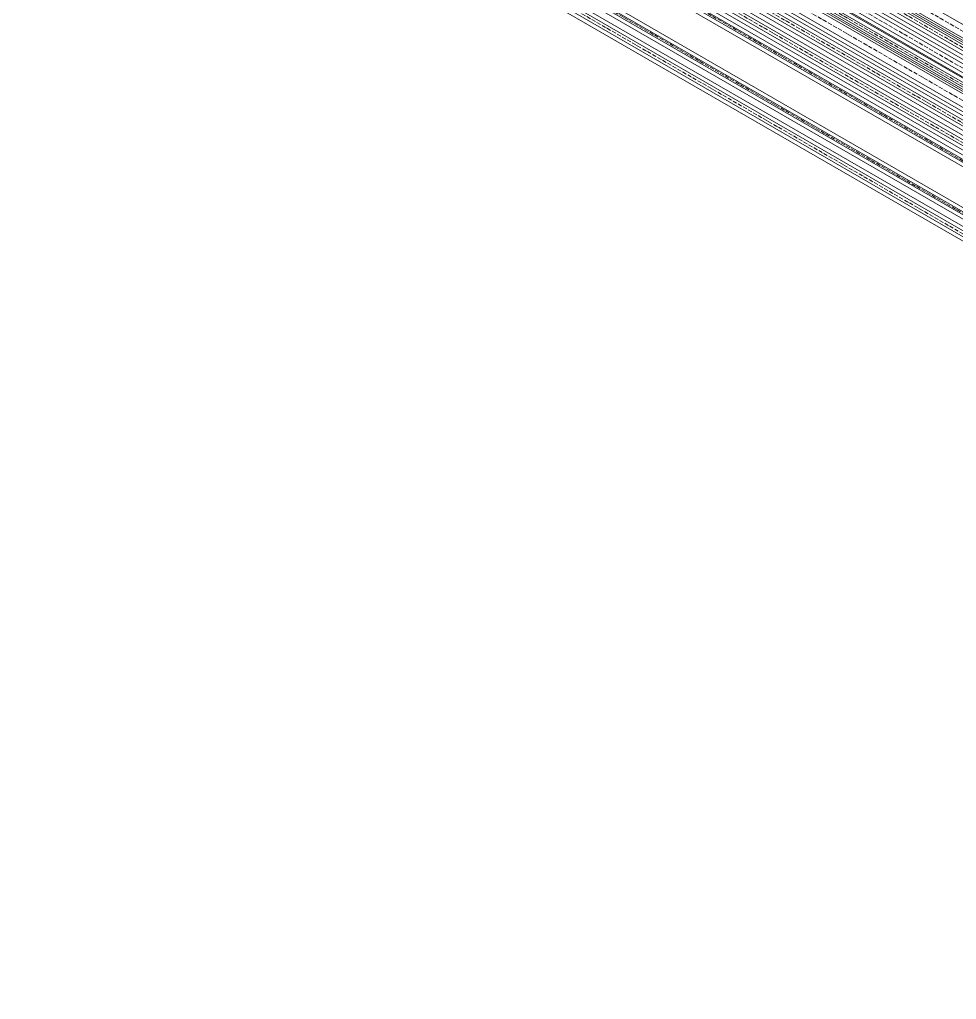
# Model space of a CAD drawing. Header units: millimetres. Extents: x -88595 to 880822, y -1054509 to -148035.
# Drawn here: x 387145 to 389415, y -311780 to -309407 of the extents above; entities that cross this region are included whole.
import ezdxf

# ---------------------------------------------------------------- set-up
doc = ezdxf.new("R2010")
doc.units = ezdxf.units.MM
doc.linetypes.add('$12$ADSK_Осевая', pattern=[14, 10, -2, 0, -2])
doc.layers.add('Изоляция', color=7, linetype='Continuous', lineweight=18)
doc.layers.add('Трубопровод', color=7, linetype='Continuous', lineweight=18)

msp = doc.modelspace()

# ---------------------------------------------------------------- linework, layer by layer
at = {"layer": 'Изоляция', "color": 134, "true_color": 0x00a6a6}
for p, q in [((387409.4, -308295.2), (395502.3, -312967.6)), ((394605.6, -312491), (387408.1, -308335.5)), ((387397.2, -308372), (394587, -312523.1)), ((393701, -312041.8), (387413.1, -308411.5)), ((387413.1, -308465.3), (393654.5, -312068.7)), ((391883.6, -311103.7), (387430.9, -308532.9)), ((387415.5, -308559.5), (391868.2, -311130.3)), ((392541.1, -311703.9), (387160.1, -308597.1)), ((387144.7, -308623.7), (392525.7, -311730.4))]:
    msp.add_line(p, q, dxfattribs=at)
at = {"layer": 'Изоляция', "color": 190, "true_color": 0x8000ff}
for p, q in [((395470.9, -312944.4), (387442.1, -308309)), ((387426.8, -308335.6), (395455.6, -312971)), ((393622, -312059.6), (387478.2, -308512.5)), ((387462.8, -308539.1), (393606.6, -312086.2)), ((391855.3, -311134.8), (387384.1, -308553.4)), ((394555.5, -312507.8), (387705.6, -308553)), ((392593.9, -311688.1), (387206.3, -308577.6)), ((387371.9, -308574.5), (391843.1, -311155.9)), ((387691.9, -308576.9), (394541.8, -312531.6)), ((387194.1, -308598.7), (392581.7, -311709.2))]:
    msp.add_line(p, q, dxfattribs=at)
at = {"layer": 'Трубопровод', "color": 134, "true_color": 0x00a6a6}
for p, q in [((395521.1, -312935.1), (387431.9, -308264.8)), ((387417.6, -308289.5), (395506.8, -312959.8)), ((394601.1, -312498.8), (387413.1, -308348.8)), ((387403.5, -308365.3), (394591.5, -312515.3)), ((393662.3, -312029.8), (387442.9, -308439.1)), ((387428.6, -308463.8), (393648, -312054.6)), ((391879.1, -311111.5), (387426.4, -308540.7)), ((387420, -308551.7), (391872.7, -311122.5)), ((387149.2, -308615.9), (392530.2, -311722.6)), ((392536.6, -311711.6), (387155.6, -308604.9))]:
    msp.add_line(p, q, dxfattribs=at)
at = {"layer": 'Трубопровод', "color": 134, "linetype": '$12$ADSK_Осевая', "true_color": 0x00a6a6}
for p, q in [((395513.9, -312947.4), (387424.7, -308277.1)), ((395513.9, -312947.4), (387424.7, -308277.1)), ((394596.3, -312507), (387408.3, -308357)), ((394596.3, -312507), (387408.3, -308357)), ((393655.1, -312042.2), (387435.8, -308451.4)), ((393655.1, -312042.2), (387435.8, -308451.4)), ((391875.9, -311117), (387423.2, -308546.2)), ((391875.9, -311117), (387423.2, -308546.2)), ((392533.4, -311717.1), (387152.4, -308610.4)), ((392533.4, -311717.1), (387152.4, -308610.4))]:
    msp.add_line(p, q, dxfattribs=at)
at = {"layer": 'Трубопровод', "color": 190, "true_color": 0x8000ff}
for p, q in [((387431.3, -308327.8), (395460.1, -312963.2)), ((395466.4, -312952.2), (387437.6, -308316.8)), ((393617.5, -312067.4), (387473.7, -308520.3)), ((387467.3, -308531.3), (393611.1, -312078.4)), ((387376.4, -308566.7), (391847.6, -311148.1)), ((391850.8, -311142.6), (387379.6, -308561.2)), ((387696.4, -308569.1), (394546.3, -312523.9)), ((394551, -312515.6), (387701.1, -308560.8)), ((387198.6, -308590.9), (392586.2, -311701.4)), ((392589.4, -311695.9), (387201.8, -308585.4))]:
    msp.add_line(p, q, dxfattribs=at)
at = {"layer": 'Трубопровод', "color": 190, "linetype": '$12$ADSK_Осевая', "true_color": 0x8000ff}
for p, q in [((395463.2, -312957.7), (387434.5, -308322.3)), ((395463.2, -312957.7), (387434.5, -308322.3)), ((393614.3, -312072.9), (387470.5, -308525.8)), ((393614.3, -312072.9), (387470.5, -308525.8)), ((391849.2, -311145.3), (387378, -308563.9)), ((391849.2, -311145.3), (387378, -308563.9)), ((394548.6, -312519.7), (387698.7, -308564.9)), ((394548.6, -312519.7), (387698.7, -308564.9)), ((392587.8, -311698.7), (387200.2, -308588.1)), ((392587.8, -311698.7), (387200.2, -308588.1))]:
    msp.add_line(p, q, dxfattribs=at)

doc.saveas('drawing.dxf')
